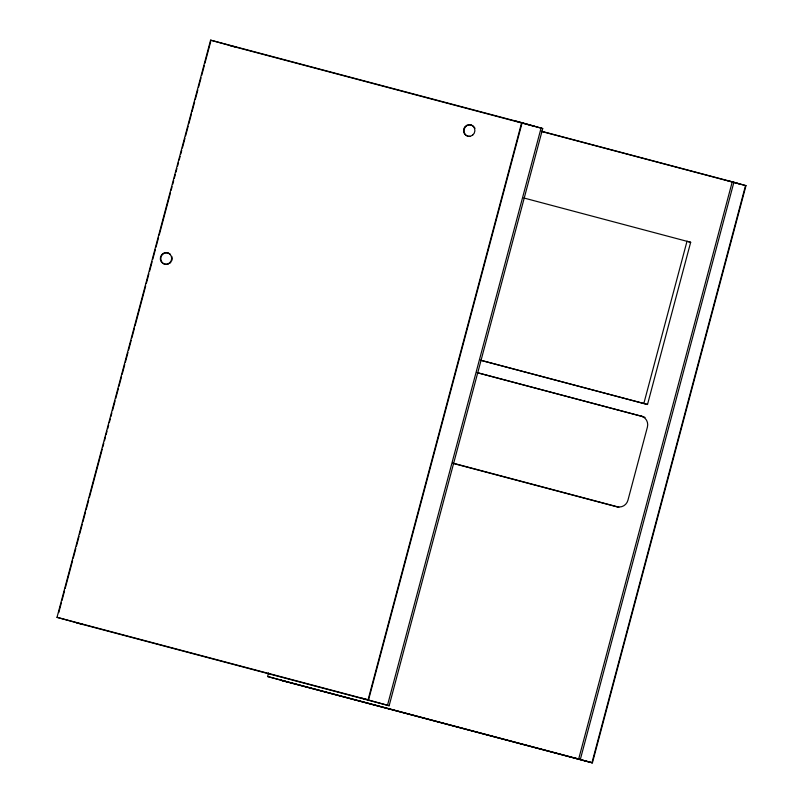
<?xml version="1.0" encoding="UTF-8"?>
<svg xmlns="http://www.w3.org/2000/svg" width="803" height="803" viewBox="0 0 803 803"><rect width="100%" height="100%" fill="white"/><g stroke="black" fill="none" stroke-linecap="round" stroke-linejoin="round"><path stroke-width="1.2" d="M57.013 617.336L210.587 40.15L522.121 122.759L368.537 699.935L57.013 617.336L83.01 624.533M58.76 612.619L61.329 602.943M61.982 600.524L64.551 590.837M65.194 588.418L72.601 560.594M73.244 558.165L75.823 548.489M76.466 546.07L79.045 536.394M79.688 533.965L82.257 524.289M82.91 521.87L85.479 512.194M86.122 509.764L88.701 500.088M89.344 497.669L102.222 449.268M102.864 446.849L103.828 443.216M104.48 440.797L105.444 437.163M106.086 434.744L107.05 431.121M107.692 428.702L108.666 425.068M109.308 422.649L110.272 419.015M110.914 416.596L111.878 412.963M112.53 410.544L115.1 400.868M115.742 398.449L118.322 388.762M118.964 386.343L121.544 376.667M122.186 374.248L124.756 364.562M125.409 362.143L127.978 352.467M128.621 350.048L131.2 340.362M131.843 337.943L134.422 328.266M135.065 325.847L145.684 285.918M146.327 283.489L148.906 273.813M149.549 271.394L152.128 261.718M152.771 259.289L155.35 249.613M155.993 247.194L158.562 237.517M159.215 235.088L170.477 192.74M171.119 190.321L172.093 186.687M172.735 184.268L173.699 180.645M174.341 178.226L175.305 174.592M175.947 172.173L176.921 168.54M177.563 166.121L178.527 162.487M179.169 160.068L180.133 156.444M180.785 154.025L181.749 150.392M182.391 147.973L184.971 138.287M185.613 135.868L188.183 126.191M188.835 123.772L191.405 114.086M192.047 111.667L194.627 101.991M195.27 99.572L197.849 89.886M198.492 87.467L201.061 77.791M201.714 75.372L204.283 65.685M204.926 63.266L210.727 41.485M287.474 681.988L267.61 676.517L268.573 672.884M368.085 699.814L521.659 122.628L542.718 128.55L389.144 705.727L76.426 622.787M387.498 705.265L541.071 128.078M643.845 403.467L687.007 241.251L690.67 242.285L647.509 404.491L480.646 360.256L647.509 404.491M578.682 758.986L732.256 181.809L745.987 185.664L592.413 762.85L281.341 680.372M745.525 185.543L591.952 762.72L280.879 680.241M229.999 45.6L542.718 128.55M541.453 131.24L733.902 182.271L580.328 759.457L267.61 676.517M541.433 131.431L745.987 185.664M523.777 197.97L690.67 242.285M476.791 372.542L642.942 416.627A8.984 8.713 -74.3 0 1 645.05 417.5M477.233 372.682L642.942 416.627M452.701 463.08L618.852 507.165L617.206 506.703A8.984 8.713 -74.3 0 0 627.936 500.249L647.409 427.066A8.984 8.713 -74.3 0 0 641.296 416.165M453.223 463.431L617.919 507.094M515.526 121.012L534.487 126.332M727.317 180.524L738.941 183.797M210.587 40.15L236.584 47.347M361.952 698.188L389.144 705.727M573.733 757.711L592.413 762.85M168.51 264.006A5.852 5.681 -74.3 0 1 160.821 257.793A5.852 5.681 -74.3 0 1 170.005 253.979M171.752 256.388A5.852 5.681 -74.3 0 1 171.651 260.865M170.878 262.179A5.852 5.681 -74.3 0 1 169.804 263.254M470.407 136.44A5.852 5.681 -74.3 0 1 464.174 129.233A5.852 5.681 -74.3 0 1 473.138 125.971M474.182 127.025A5.852 5.681 -74.3 0 1 474.924 128.339M169.353 263.123A5.852 5.681 -74.3 0 0 168.279 253.075A5.852 5.681 -74.3 0 0 160.329 259.188A5.852 5.681 -74.3 0 0 169.353 263.123M472.676 135.105A5.852 5.681 -74.3 0 0 471.391 125.097A5.852 5.681 -74.3 0 0 463.562 131.381A5.852 5.681 -74.3 0 0 472.676 135.105"/></g></svg>
